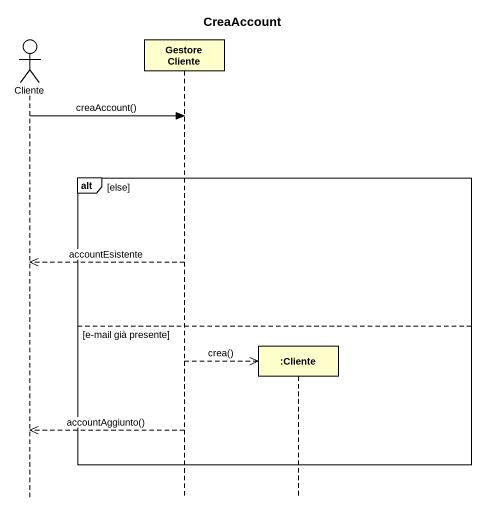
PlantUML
@startuml
title CreaAccount
hide footbox
actor Cliente
participant "Gestore Cliente" as Gestore_Cliente
participant ":Cliente" as Cliente_2

Cliente -> Gestore_Cliente : creaAccount()
alt else
  Gestore_Cliente -->> Cliente : accountEsistente
else e-mail già presente
  Gestore_Cliente -->> Cliente_2 ** : crea()
  Gestore_Cliente -->> Cliente : accountAggiunto()
end
@enduml
